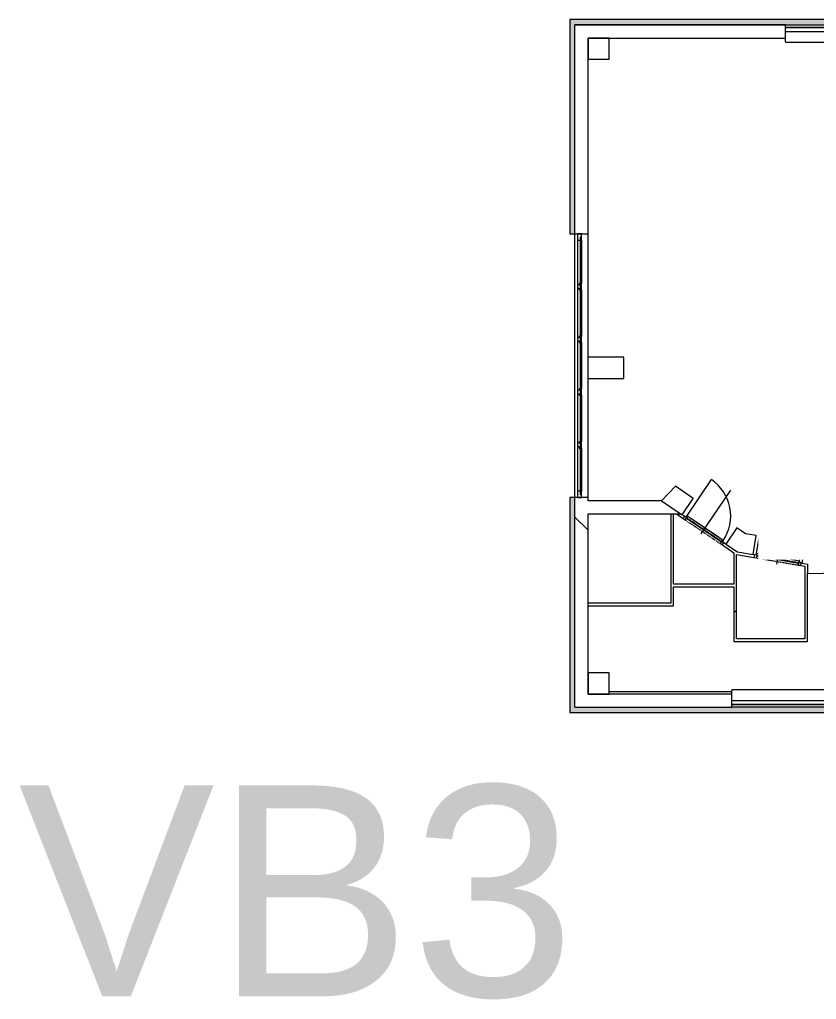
# Model space of a CAD drawing. Header units: millimetres. Extents: x -4051 to 472247, y -45352 to 20466.
# Drawn here: x 316139 to 331247, y -10713 to 7864 of the extents above; entities that cross this region are included whole.
import ezdxf

# ---------------------------------------------------------------- set-up
doc = ezdxf.new("R2010")
doc.units = ezdxf.units.MM
doc.linetypes.add('Čerchovaná se dvěma tečkami', pattern=[2.59, 1, -0.53, 0, -0.53, 0, -0.53])
for name, color, linetype, lineweight in [('A-DOOR', 31, 'Continuous', 9), ('A-DOOR-FRAM', 31, 'Continuous', 9), ('A-FLOR', 192, 'Continuous', 9), ('A-GENM', 13, 'Continuous', 9), ('A-GLAZ', 151, 'Continuous', 9), ('A-GLAZ-CURT', 52, 'Continuous', 9), ('A-GLAZ-CWMG', 51, 'Continuous', 9), ('A-WALL', 113, 'Continuous', 9), ('A-WALL-PATT', 111, 'Continuous', 9), ('G-ANNO-TEXT', 231, 'Continuous', 9), ('I-FURN', 30, 'Continuous', 9), ('S-COLS', 52, 'Continuous', 9)]:
    doc.layers.add(name, color=color, linetype=linetype, lineweight=lineweight)
doc.styles.add('Arial', font='arial.ttf', dxfattribs={"height": 5000})
doc.styles.add('Arial_1', font='arial.ttf', dxfattribs={"height": 4000})
pattern_1 = [(45, (261221, 0), (-7184.2, 7184.2), []), (45, (264094, 0), (-7184.2, 7184.2), []), (45, (269842, 0), (-4310.5, 10057.9), [4064, -2032, 67.06, -1964.94])]
pattern_2 = [(45, (261221, 0), (-7184.2, 7184.2), []), (45, (264094, -3e-12), (-7184.2, 7184.2), []), (45, (269842, -7e-12), (-4310.5, 10057.9), [4064, -2032, 67.06, -1964.94])]

# ---------------------------------------------------------------- blocks, each defined once
blk = doc.blocks.new('OKNO_2k_ - OKNO_2k_1900x1400-1963744-Mapka _ závislý 1')
at = {"layer": 'A-GLAZ'}
for p, q in [((-950, 126), (950, 126)), ((-950, 75), (-950, 126)), ((950, 75), (-950, 75)), ((-950, 75), (950, 75)), ((-950, -5), (-950, 75)), ((950, 126), (950, 75)), ((950, 75), (950, -5)), ((950, -5), (-950, -5))]:
    blk.add_line(p, q, dxfattribs=at)
blk = doc.blocks.new('ST_panel_sklo - ST_panel_sklo-1403385-Mapka _ závislý 1')
at = {"layer": 'A-GLAZ-CURT'}
for p, q in [((470, 28), (-470, 28)), ((-470, 28), (-470, 0)), ((-470, 0), (470, 0)), ((470, 0), (470, 28))]:
    blk.add_line(p, q, dxfattribs=at)
blk = doc.blocks.new('ST_panel_sklo - ST_panel_sklo-1403386-Mapka _ závislý 1')
at = {"layer": 'A-GLAZ-CURT'}
for p, q in [((500, 28), (-500, 28)), ((-500, 28), (-500, 0)), ((-500, 0), (500, 0)), ((500, 0), (500, 28))]:
    blk.add_line(p, q, dxfattribs=at)
blk = doc.blocks.new('parapet s nosem_vnitní - parapet s nosem_vnitní-1349022-Mapka _ závislý 1')
at = {"layer": 'A-GENM'}
for p, q in [((-950, -190), (-950, 0)), ((950, 0), (950, -190)), ((-950, -190), (-950, -200)), ((-950, -200), (950, -200)), ((-950, -200), (950, -200)), ((950, -200), (950, -190))]:
    blk.add_line(p, q, dxfattribs=at)
blk = doc.blocks.new('Rectangular Mullion - Rectangular Mullion-Loc wall 49 Bottom 120mm 02-1403430-Mapka _ závislý 1')
at = {"layer": 'A-GLAZ-CWMG'}
for p, q in [((65495, -199), (65495, -1079)), ((65575, -259), (65575, -1079))]:
    blk.add_line(p, q, dxfattribs=at)
blk = doc.blocks.new('Rectangular Mullion - Rectangular Mullion-Loc wall 49 Bottom 120mm 02-1403408-Mapka _ závislý 1')
at = {"layer": 'A-GLAZ-CWMG'}
for p, q in [((65495, 801), (65495, -199)), ((65575, 741), (65575, -139))]:
    blk.add_line(p, q, dxfattribs=at)
blk = doc.blocks.new('Rectangular Mullion - Rectangular Mullion-Loc wall 49 Bottom 120mm 02-1403416-Mapka _ závislý 1')
at = {"layer": 'A-GLAZ-CWMG'}
for p, q in [((65495, 3681), (65495, 2801)), ((65575, 3681), (65575, 2861))]:
    blk.add_line(p, q, dxfattribs=at)
blk = doc.blocks.new('Rectangular Mullion - Rectangular Mullion-Loc wall 49 Bottom 120mm 02-1403417-Mapka _ závislý 1')
at = {"layer": 'A-GLAZ-CWMG'}
for p, q in [((-120, -79), (-120, 1)), ((-120, 1), (0, 1)), ((0, 1), (0, -79)), ((0, -79), (-120, -79))]:
    blk.add_line(p, q, dxfattribs=at)
blk = doc.blocks.new('Rectangular Mullion - Rectangular Mullion-Loc wall 49 Bottom 120mm 02-1403388-Mapka _ závislý 1')
at = {"layer": 'A-GLAZ-CWMG'}
for p, q in [((0, 1), (-120, 1)), ((-120, 1), (-120, -79)), ((0, -79), (0, 1)), ((-120, -79), (0, -79))]:
    blk.add_line(p, q, dxfattribs=at)
blk = doc.blocks.new('Rectangular Mullion - Rectangular Mullion-Loc wall 49 Bottom 120mm-1403423-Mapka _ závislý 1')
at = {"layer": 'A-GLAZ-CWMG'}
for p, q in [((-60, -49), (-60, 1)), ((-60, 1), (60, 1)), ((60, 1), (60, -49)), ((-30, -49), (-60, -49)), ((-30, -79), (-30, -49)), ((30, -79), (-30, -79)), ((60, -49), (30, -49)), ((30, -49), (30, -79))]:
    blk.add_line(p, q, dxfattribs=at)
blk = doc.blocks.new('Rectangular Mullion - Rectangular Mullion-Loc wall 49 Bottom 120mm-V155-Mapka _ závislý 1')
at = {"layer": 'A-GLAZ-CWMG'}
for p, q in [((-60, -49), (-60, 1)), ((-60, 1), (60, 1)), ((60, 1), (60, -49)), ((-30, -49), (-60, -49)), ((-30, -79), (-30, -49)), ((30, -79), (-30, -79)), ((60, -49), (30, -49)), ((30, -49), (30, -79))]:
    blk.add_line(p, q, dxfattribs=at)
blk = doc.blocks.new('Rectangular Mullion - Rectangular Mullion-Loc wall 49 Bottom 120mm-V156-Mapka _ závislý 1')
at = {"layer": 'A-GLAZ-CWMG'}
for p, q in [((-60, -49), (-60, 1)), ((-60, 1), (60, 1)), ((60, 1), (60, -49)), ((-30, -49), (-60, -49)), ((-30, -79), (-30, -49)), ((30, -79), (-30, -79)), ((60, -49), (30, -49)), ((30, -49), (30, -79))]:
    blk.add_line(p, q, dxfattribs=at)
blk = doc.blocks.new('Rectangular Mullion - Rectangular Mullion-Loc wall 49 Bottom 120mm-V157-Mapka _ závislý 1')
at = {"layer": 'A-GLAZ-CWMG'}
for p, q in [((-60, -49), (-60, 1)), ((-60, 1), (60, 1)), ((60, 1), (60, -49)), ((-30, -49), (-60, -49)), ((-30, -79), (-30, -49)), ((30, -79), (-30, -79)), ((60, -49), (30, -49)), ((30, -49), (30, -79))]:
    blk.add_line(p, q, dxfattribs=at)
blk = doc.blocks.new('Kóje - Kóje-2061615-Mapka _ závislý 1')
at = {"layer": 'I-FURN'}
for p, q in [((73972, 4123), (73684, 3825)), ((74108, 3991), (73972, 4123)), ((74160, 4045), (74108, 3991)), ((75065, 2804), (74160, 4045)), ((73684, 3825), (73821, 3702)), ((73821, 3702), (74611, 2602)), ((75368, 1291), (75065, 2804)), ((74611, 2602), (74886, 1290)), ((74886, 1290), (74622, -49)), ((75112, -258), (75417, 1291)), ((75417, 1291), (75368, 1291)), ((74622, -49), (73878, -1154)), ((74236, -1556), (75112, -258)), ((67354, -981), (67091, -1259)), ((67689, -1216), (67354, -981)), ((67091, -1259), (67482, -1523)), ((67482, -1523), (67689, -1216)), ((73878, -1154), (72768, -1878)), ((73001, -2362), (74236, -1556)), ((68519, -1773), (68311, -2082)), ((68684, -1884), (68519, -1773)), ((68884, -1916), (68684, -1884)), ((68827, -2280), (68884, -1916)), ((72768, -1878), (72572, -1920)), ((72572, -1920), (72641, -2243)), ((68311, -2082), (68530, -2229)), ((68530, -2229), (68827, -2280)), ((69814, -2080), (69752, -2440)), ((70006, -2113), (69814, -2080)), ((71421, -2104), (70006, -2113)), ((71617, -2065), (71421, -2104)), ((71694, -2425), (71617, -2065)), ((72641, -2243), (72895, -2194)), ((72895, -2194), (73001, -2362)), ((69752, -2440), (69855, -2458)), ((69855, -2458), (69855, -2638)), ((71665, -2430), (71694, -2425)), ((71665, -2606), (71665, -2430)), ((69855, -2638), (71665, -2606))]:
    blk.add_line(p, q, dxfattribs=at)
blk = doc.blocks.new('DVERE_1k_oblozka - DD03_01_800x1970_koupelna-V180-Mapka _ závislý 1')
at = {"layer": 'A-DOOR'}
for p, q in [((-415, 22), (-415, 882)), ((0, -78), (0, 922)), ((-400, 22), (-450, 22)), ((-450, 22), (-450, -28)), ((415, 52), (-415, 52)), ((-415, 52), (-415, 37)), ((-415, 37), (-400, 37)), ((-400, 37), (-400, 12)), ((-400, -28), (-400, 22)), ((-400, 12), (400, 12)), ((305, 52), (-305, 52)), ((400, 12), (400, 37)), ((400, 37), (415, 37)), ((450, 22), (400, 22)), ((400, 22), (400, -28)), ((415, 37), (415, 52)), ((415, 52), (415, 22)), ((450, -28), (450, 22)), ((-450, -28), (-400, -28)), ((400, -28), (450, -28))]:
    blk.add_line(p, q, dxfattribs=at)
at = {"layer": 'A-DOOR', "linetype": 'Čerchovaná se dvěma tečkami'}
for p, q in [((-400, 22), (400, 22)), ((-400, -28), (400, -28))]:
    blk.add_line(p, q, dxfattribs=at)
at = {"layer": 'A-DOOR'}
blk.add_arc((-415, 52), 830, 360, 90, dxfattribs=at)
at = {"layer": 'A-DOOR-FRAM'}
for p, q in [((-400, 22), (-450, 22)), ((-400, -28), (-400, 22)), ((400, 22), (400, -28)), ((400, 22), (450, 22)), ((-450, -28), (-400, -28)), ((450, -28), (400, -28))]:
    blk.add_line(p, q, dxfattribs=at)
blk = doc.blocks.new('DVERE_1k_oblozka - DD03_01_800x1970_koupelna-2042788-Mapka _ závislý 1')
at = {"layer": 'A-DOOR'}
for p, q in [((-415, 22), (-415, 882)), ((0, -78), (0, 922)), ((-400, 22), (-450, 22)), ((-450, 22), (-450, -28)), ((415, 52), (-415, 52)), ((-415, 52), (-415, 37)), ((-415, 37), (-400, 37)), ((-400, -28), (-400, 22)), ((-400, 12), (400, 12)), ((305, 52), (-305, 52)), ((400, 37), (415, 37)), ((450, 22), (400, 22)), ((400, 22), (400, -28)), ((415, 37), (415, 52)), ((415, 52), (415, 22)), ((450, -28), (450, 22)), ((-450, -28), (-400, -28)), ((400, -28), (450, -28))]:
    blk.add_line(p, q, dxfattribs=at)
at = {"layer": 'A-DOOR', "linetype": 'Čerchovaná se dvěma tečkami'}
for p, q in [((-400, 22), (400, 22)), ((-400, -28), (400, -28))]:
    blk.add_line(p, q, dxfattribs=at)
at = {"layer": 'A-DOOR'}
blk.add_arc((-415, 52), 830, 360, 90, dxfattribs=at)
at = {"layer": 'A-DOOR-FRAM'}
for p, q in [((-400, 22), (-450, 22)), ((-400, -28), (-400, 22)), ((400, 22), (400, -28)), ((400, 22), (450, 22)), ((-450, -28), (-400, -28)), ((450, -28), (400, -28))]:
    blk.add_line(p, q, dxfattribs=at)

msp = doc.modelspace()

# ---------------------------------------------------------------- hatches: boundary and pattern name
at = {"layer": 'A-WALL-PATT'}
h = msp.add_hatch(color=256, dxfattribs=at)
h.paths.add_polyline_path([(326670, -5274), (326670, -1199), (326570, -1199), (326570, -5274)])
h.paths.add_polyline_path([(326670, 3801), (326670, 7864), (326570, 7864), (326570, 3801)])
for points in [[(345629, 7764), (345629, 7864), (326670, 7864), (326670, 7764), (345579, 7764)], [(332628, -5274), (332628, -5274), (332628, -5174), (326670, -5174), (326670, -5274), (332578, -5274)]]:
    msp.add_hatch(color=256, dxfattribs=at).paths.add_polyline_path(points)
h = msp.add_hatch(dxfattribs=at)
h.set_pattern_fill('FP_35', color=256, angle=-315, style=0, pattern_type=2)
h.set_pattern_definition([(225, (333226, 7764), (5747.4, -5747.4), []), (180, (324068, 5072), (-5747.4, -5747.4), [1016, -10478.7]), (225, (323052, 5072), (5747.4, -5747.4), [1016, -7112]), (270, (322333.5, 4353.7), (5747.4, -5747.4), [1016, -10478.7]), (315, (322333.5, 3338), (5747.4, 5747.4), [1016, -7112]), (180, (324068, 2619.3), (-5747.4, -5747.4), [1016, -10478.7]), (225, (324786, 3338), (5747.4, -5747.4), [1016, -7112]), (270, (324786.3, 4353.7), (5747.4, -5747.4), [1016, -10478.7]), (315, (324068, 5072), (5747.4, 5747.4), [1016, -7112]), (225, (321405, 1690.4), (5747.4, -5747.4), [2032, -6096])])
h.paths.add_polyline_path([(345279, 7514), (345529, 7514), (345529, 7764), (341543, 7764), (341543, 7514), (344879, 7514), (344879, 7539), (345279, 7539)])
h.paths.add_polyline_path([(330663, 7514), (330663, 7764), (326670, 7764), (326670, 7514), (329940, 7514)])
h.paths.add_polyline_path([(338543, 7514), (338919, 7514), (338919, 7574), (339319, 7574), (339319, 7514), (339643, 7514), (339643, 7764), (338543, 7764), (338543, 7518)])
h.paths.add_polyline_path([(333593, 7514), (333593, 7764), (332563, 7764), (332563, 7514), (332920, 7514), (332920, 7574), (333320, 7574), (333320, 7514)])
h.paths.add_polyline_path([(335493, 7514), (336643, 7514), (336643, 7764), (335493, 7764), (335493, 7551)])
h = msp.add_hatch(dxfattribs=at)
h.set_pattern_fill('FP_34', color=256, angle=45, style=0, pattern_type=2)
h.set_pattern_definition([(315, (326670, -1579), (5747.4, 5747.4), []), (270, (329362, -10736.7), (5747.4, -5747.4), [1016, -10478.7]), (315, (329362, -11753), (5747.4, 5747.4), [1016, -7112]), (2e-13, (330080.6, -12471), (5747.4, 5747.4), [1016, -10478.7]), (45, (331096.6, -12471), (-5747.4, 5747.4), [1016, -7112]), (270, (331815, -10736.7), (5747.4, -5747.4), [1016, -10478.7]), (315, (331096.6, -10018), (5747.4, 5747.4), [1016, -7112]), (2e-13, (330080.6, -10018), (5747.4, 5747.4), [1016, -10478.7]), (45, (329362, -10737), (-5747.4, 5747.4), [1016, -7112]), (315, (332744, -13400), (5747.4, 5747.4), [2032, -6096])])
h.paths.add_polyline_path([(326920, -4924), (326920, -1199), (326670, -1199), (326670, -4924)])
h.paths.add_polyline_path([(326920, 3801), (326920, 7514), (326670, 7514), (326670, 3801)])
h = msp.add_hatch(dxfattribs=at)
h.set_pattern_fill('FP_18', color=256, angle=45, style=0, pattern_type=2)
h.set_pattern_definition([(45, (261221, 0), (-7184.2, 7184.2), []), (45, (264094, -3e-12), (-7184.2, 7184.2), []), (45, (269842, -8e-12), (-4310.5, 10057.9), [4064, -2032, 67.06, -1964.94])])
h.paths.add_polyline_path([(327595, 1061), (327595, 1461), (326920, 1461), (326920, 1061)])
h = msp.add_hatch(dxfattribs=at)
h.set_pattern_fill('FP_88', color=256, angle=-315, style=0, pattern_type=2)
h.set_pattern_definition([(225, (324742, -1259), (5747, -5747), []), (180, (315584, -3951), (-5747.4, -5747.4), [1016, -10478.7]), (225, (314568, -3951), (5747.4, -5747.4), [1016, -7112]), (270, (313849.7, -4669.3), (5747.4, -5747.4), [1016, -10478.7]), (315, (313850, -5685), (5747.4, 5747.4), [1016, -7112]), (180, (315584, -6404), (-5747.4, -5747.4), [1016, -10478.7]), (225, (316302.5, -5685), (5747.4, -5747.4), [1016, -7112]), (270, (316302.5, -4669.3), (5747.4, -5747.4), [1016, -10478.7]), (315, (315584, -3951), (5747.4, 5747.4), [1016, -7112]), (225, (312921, -7332.6), (5747.4, -5747.4), [2032, -6096])])
h.paths.add_polyline_path([(328485, -1509), (328682, -1509), (328311, -1259), (326920, -1259), (326920, -1509), (328311, -1509)])
h = msp.add_hatch(dxfattribs=at)
h.set_pattern_fill('FP_17', color=256, angle=45, style=0, pattern_type=2)
h.set_pattern_definition(pattern_2)
h.paths.add_polyline_path([(328535, -3203), (328535, -1509), (328485, -1523), (328485, -3203)])
h = msp.add_hatch(dxfattribs=at)
h.set_pattern_fill('FP_95', color=256, angle=45, style=0, pattern_type=2)
h.set_pattern_definition([(11.007, (261221, 0), (-1939.8, 9973.1), []), (11.007, (263603, -1607), (-1939.8, 9973.1), []), (11.007, (268368, -4820), (2049.4, 10749), [4064, -2032, 67.06, -1964.94])])
h.paths.add_polyline_path([(329851, -2297), (329493, -2055), (329465, -2097), (329753, -2280)])
h.paths.add_polyline_path([(328719, -1594), (328747, -1552), (328682, -1509), (328613, -1523), (328703, -1583)])
h = msp.add_hatch(dxfattribs=at)
h.set_pattern_fill('FP_96', color=256, angle=45, style=0, pattern_type=2)
h.set_pattern_definition([(35.212, (261221, 0), (-5858.3, 8301), []), (35.212, (264053, -489), (-5858.3, 8301), []), (35.212, (269716, -1466), (-2537.9, 10644.3), [4064, -2032, 67.06, -1964.94])])
h.paths.add_polyline_path([(331026, -2500), (331026, -2449), (330957, -2449), (330972, -2491)])
h.paths.add_polyline_path([(330064, -2334), (330064, -2283), (329750, -2229), (329851, -2297), (329940, -2313)])
h = msp.add_hatch(dxfattribs=at)
h.set_pattern_fill('FP_17', color=256, angle=45, style=0, pattern_type=2)
h.set_pattern_definition([(45, (261221, 0), (-7184.2, 7184.2), []), (45, (264094, -2e-12), (-7184.2, 7184.2), []), (45, (269842, -6e-12), (-4310.5, 10057.9), [4064, -2032, 67.06, -1964.94])])
h.paths.add_polyline_path([(329681, -3874), (329731, -3874), (329731, -2276), (329681, -2243), (329681, -3372)])
h = msp.add_hatch(dxfattribs=at)
h.set_pattern_fill('FP_17', color=256, angle=45, style=0, pattern_type=2)
h.set_pattern_definition(pattern_2)
h.paths.add_polyline_path([(331026, -3874), (331076, -3874), (331076, -2458), (331026, -2458), (331026, -3372)])
h = msp.add_hatch(dxfattribs=at)
h.set_pattern_fill('FP_93', color=256, angle=45, style=0, pattern_type=2)
h.set_pattern_definition(pattern_2)
h.paths.add_polyline_path([(328535, -2838), (328535, -2888), (329681, -2888), (329681, -2838)])
h = msp.add_hatch(dxfattribs=at)
h.set_pattern_fill('FP_93', color=256, angle=45, style=0, pattern_type=2)
h.set_pattern_definition(pattern_2)
h.paths.add_polyline_path([(326920, -3253), (328535, -3253), (328535, -3203), (326920, -3203)])
h = msp.add_hatch(dxfattribs=at)
h.set_pattern_fill('FP_18', color=256, angle=45, style=0, pattern_type=2)
h.set_pattern_definition(pattern_2)
h.paths.add_polyline_path([(331076, -3924), (331076, -3874), (329681, -3874), (329681, -3924), (331026, -3924)])
h = msp.add_hatch(dxfattribs=at)
h.set_pattern_fill('FP_33', color=256, angle=45, style=0, pattern_type=2)
h.set_pattern_definition([(45, (332641, -5174), (-5747, 5747), []), (360, (341799, -2482), (5747.4, 5747.4), [1016, -10478.7]), (45, (342815, -2482), (-5747.4, 5747.4), [1016, -7112]), (90, (343533.6, -1764), (-5747.4, 5747.4), [1016, -10478.7]), (135, (343533.6, -748), (-5747.4, -5747.4), [1016, -7112]), (360, (341799, -29.4), (5747.4, 5747.4), [1016, -10478.7]), (45, (341081, -748), (-5747.4, 5747.4), [1016, -7112]), (90, (341080.7, -1764), (-5747.4, 5747.4), [1016, -10478.7]), (135, (341799, -2482), (-5747.4, -5747.4), [1016, -7112]), (45, (344462, 899.4), (-5747.4, 5747.4), [2032, -6096])])
h.paths.add_polyline_path([(332628, -5174), (332643, -5174), (332628, -4924), (331543, -4924), (331543, -5174), (331994, -5174)])
h.paths.add_polyline_path([(329643, -5174), (329643, -4924), (326670, -4924), (326670, -5174), (327320, -5174)])
at = {"layer": 'S-COLS'}
h = msp.add_hatch(dxfattribs=at)
h.set_pattern_fill('FP_69', color=256, style=0, pattern_type=2)
h.set_pattern_definition(pattern_1)
h.paths.add_polyline_path([(326920, 7514), (326920, 7114), (327320, 7114), (327320, 7514)])
h = msp.add_hatch(dxfattribs=at)
h.set_pattern_fill('FP_69', color=256, style=0, pattern_type=2)
h.set_pattern_definition(pattern_1)
h.paths.add_polyline_path([(326920, -4524), (326920, -4924), (327320, -4924), (327320, -4524)])

# ---------------------------------------------------------------- linework, layer by layer
at = {"layer": 'A-FLOR'}
msp.add_line((327320, -4877), (329643, -4877), dxfattribs=at)
at = {"layer": 'A-WALL'}
for p, q in [((326570, 7864), (326570, 3801)), ((345629, 7864), (326570, 7864)), ((326670, -5174), (326670, 7764)), ((326670, 7764), (330663, 7764)), ((330663, 7764), (326670, 7764)), ((326920, -1259), (326920, 7514)), ((326920, 7514), (330663, 7514)), ((326570, 3801), (326920, 3801)), ((327595, 1461), (326920, 1461)), ((327595, 1061), (327595, 1461)), ((326920, 1061), (327595, 1061)), ((326570, -1199), (326570, -5274)), ((326920, -1199), (326570, -1199)), ((328311, -1259), (326920, -1259)), ((326920, -4924), (326920, -1509)), ((326920, -1509), (328682, -1509)), ((328485, -1509), (328485, -3203)), ((328535, -2838), (328535, -1509)), ((328593, -1509), (328719, -1594)), ((328747, -1552), (328703, -1523)), ((329465, -2097), (329681, -2243)), ((329532, -2082), (329493, -2055)), ((329681, -2243), (329681, -2838)), ((329731, -3874), (329731, -2276)), ((329731, -2276), (330064, -2334)), ((330073, -2285), (330047, -2280)), ((330951, -2487), (331026, -2500)), ((331026, -2500), (331026, -3874)), ((331076, -3924), (331076, -2638)), ((329681, -2838), (328535, -2838)), ((328535, -3253), (328535, -2888)), ((328535, -2888), (329681, -2888)), ((329681, -2888), (329681, -3924)), ((328485, -3203), (326920, -3203)), ((326920, -3253), (328535, -3253)), ((331026, -3874), (329731, -3874)), ((329681, -3924), (331076, -3924)), ((329643, -4924), (326920, -4924)), ((326670, -5174), (329643, -5174)), ((326570, -5274), (332528, -5274))]:
    msp.add_line(p, q, dxfattribs=at)
at = {"layer": 'S-COLS'}
for p, q in [((327320, 7514), (326920, 7514)), ((326920, 7514), (326920, 7114)), ((327320, 7114), (327320, 7514)), ((326920, 7114), (327320, 7114)), ((327320, -4524), (326920, -4524)), ((326920, -4524), (326920, -4924)), ((327320, -4924), (327320, -4524)), ((326920, -4924), (327320, -4924))]:
    msp.add_line(p, q, dxfattribs=at)

# ---------------------------------------------------------------- block references
at = {"layer": 'A-DOOR'}
for name, p, rotation in [('DVERE_1k_oblozka - DD03_01_800x1970_koupelna-V180-Mapka _ závislý 1', (329107, -1822), 326.0066834518678), ('DVERE_1k_oblozka - DD03_01_800x1970_koupelna-2042788-Mapka _ závislý 1', (330512, -2383), 350.2122083875207)]:
    msp.add_blockref(name, p, dxfattribs=dict(at, rotation=rotation))
at = {"layer": 'A-GENM'}
msp.add_blockref('parapet s nosem_vnitní - parapet s nosem_vnitní-1349022-Mapka _ závislý 1', (331613, 7634), dxfattribs=at)
at = {"layer": 'A-GENM', "rotation": 180}
msp.add_blockref('parapet s nosem_vnitní - parapet s nosem_vnitní-1349022-Mapka _ závislý 1', (330593, -5044), dxfattribs=at)
at = {"layer": 'A-GLAZ'}
msp.add_blockref('OKNO_2k_ - OKNO_2k_1900x1400-1963744-Mapka _ závislý 1', (331613, 7639), dxfattribs=at)
at = {"layer": 'A-GLAZ', "rotation": 180}
msp.add_blockref('OKNO_2k_ - OKNO_2k_1900x1400-1963744-Mapka _ závislý 1', (330593, -5049), dxfattribs=at)
at = {"layer": 'A-GLAZ-CURT', "rotation": 89.99999999999991}
for name, p in [('ST_panel_sklo - ST_panel_sklo-1403385-Mapka _ závislý 1', (326795, 3271)), ('ST_panel_sklo - ST_panel_sklo-1403386-Mapka _ závislý 1', (326795, 2301)), ('ST_panel_sklo - ST_panel_sklo-1403386-Mapka _ závislý 1', (326795, 1301)), ('ST_panel_sklo - ST_panel_sklo-1403386-Mapka _ závislý 1', (326795, 301)), ('ST_panel_sklo - ST_panel_sklo-1403385-Mapka _ závislý 1', (326795, -669))]:
    msp.add_blockref(name, p, dxfattribs=at)
at = {"layer": 'A-GLAZ-CWMG', "extrusion": (0, 0, -1), "rotation": 90.0000000000001}
for name, p in [('Rectangular Mullion - Rectangular Mullion-Loc wall 49 Bottom 120mm 02-1403417-Mapka _ závislý 1', (-326795, 3801)), ('Rectangular Mullion - Rectangular Mullion-Loc wall 49 Bottom 120mm-V157-Mapka _ závislý 1', (-326795, 2801)), ('Rectangular Mullion - Rectangular Mullion-Loc wall 49 Bottom 120mm-V156-Mapka _ závislý 1', (-326795, 1801)), ('Rectangular Mullion - Rectangular Mullion-Loc wall 49 Bottom 120mm-V155-Mapka _ závislý 1', (-326795, 801)), ('Rectangular Mullion - Rectangular Mullion-Loc wall 49 Bottom 120mm-1403423-Mapka _ závislý 1', (-326795, -199))]:
    msp.add_blockref(name, p, dxfattribs=at)
at = {"layer": 'A-GLAZ-CWMG'}
for name, p in [('Rectangular Mullion - Rectangular Mullion-Loc wall 49 Bottom 120mm 02-1403416-Mapka _ závislý 1', (261221, 0)), ('Rectangular Mullion - Rectangular Mullion-Loc wall 49 Bottom 120mm 02-1403408-Mapka _ závislý 1', (261221, 2000)), ('Rectangular Mullion - Rectangular Mullion-Loc wall 49 Bottom 120mm 02-1403408-Mapka _ závislý 1', (261221, 1000)), ('Rectangular Mullion - Rectangular Mullion-Loc wall 49 Bottom 120mm 02-1403408-Mapka _ závislý 1', (261221, 0)), ('Rectangular Mullion - Rectangular Mullion-Loc wall 49 Bottom 120mm 02-1403430-Mapka _ závislý 1', (261221, 0))]:
    msp.add_blockref(name, p, dxfattribs=at)
at = {"layer": 'A-GLAZ-CWMG', "rotation": 269.9999999999999}
msp.add_blockref('Rectangular Mullion - Rectangular Mullion-Loc wall 49 Bottom 120mm 02-1403388-Mapka _ závislý 1', (326795, -1199), dxfattribs=at)
at = {"layer": 'I-FURN'}
msp.add_blockref('Kóje - Kóje-2061615-Mapka _ závislý 1', (261221, 0), dxfattribs=at)

# ---------------------------------------------------------------- texts
at = {"layer": 'G-ANNO-TEXT', "color": 7, "insert": (316114, -6656), "char_height": 4000, "width": 13147.67, "attachment_point": 1, "style": 'Arial_1'}
msp.add_mtext('VB3', dxfattribs=at)

# ---------------------------------------------------------------- next in the draw order: texts
at = {"layer": 'G-ANNO-TEXT', "color": 7, "insert": (331396, 3876), "char_height": 5000, "width": 11704.64, "attachment_point": 1, "style": 'Arial', "bg_fill": 3, "box_fill_scale": 1.25, "bg_fill_color": 256, "bg_fill_true_color": 13158600, "bg_fill_transparency": 0}
msp.add_mtext('"B"', dxfattribs=at)

doc.saveas('drawing.dxf')
